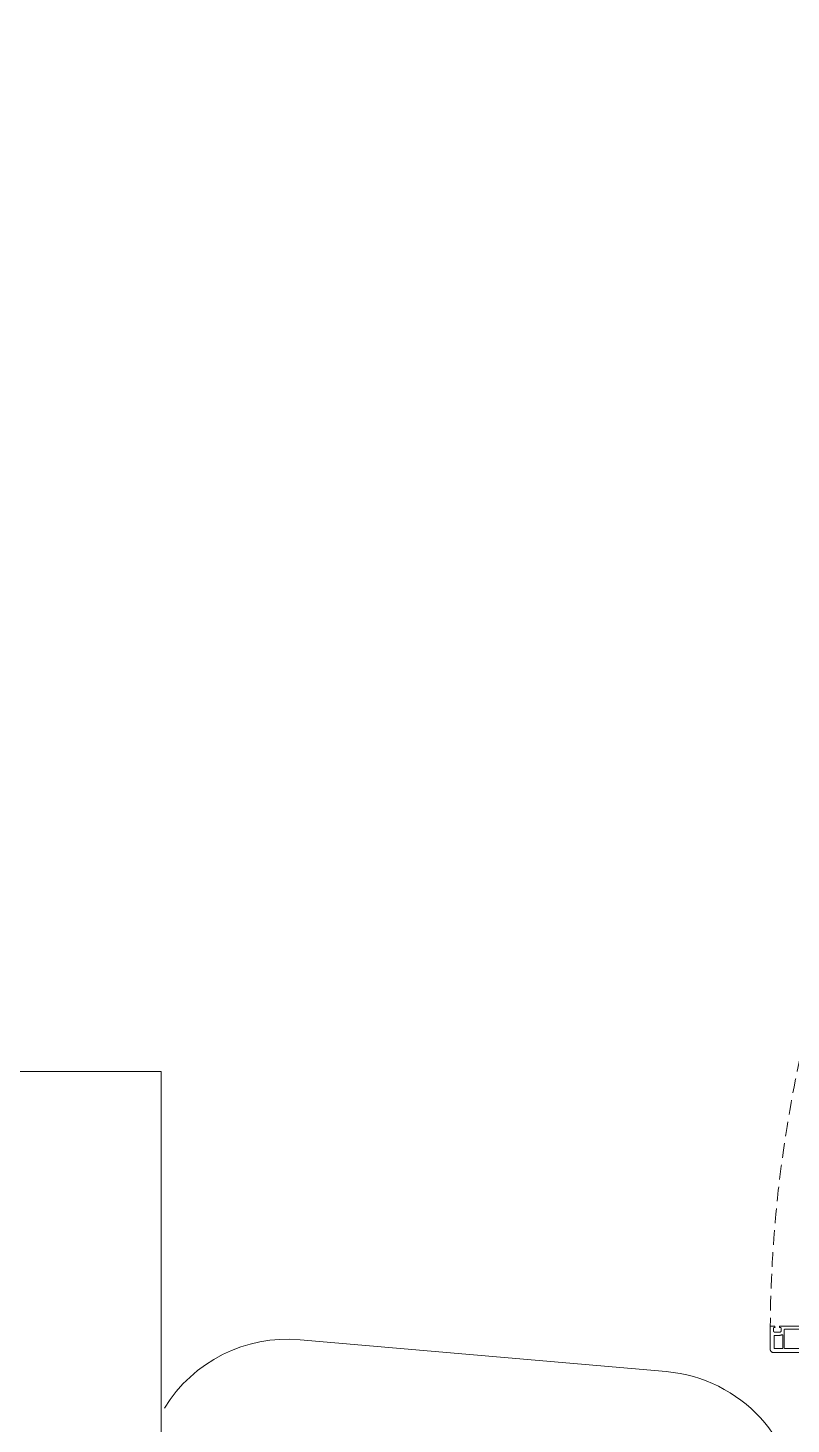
# Model space of a CAD drawing. Header units: millimetres. Extents: x 0 to 145404, y 0 to 194550.
# Drawn here: x 89409 to 89899, y 81850 to 82746 of the extents above; entities that cross this region are included whole.
import ezdxf

# ---------------------------------------------------------------- set-up
doc = ezdxf.new("R2010")
doc.units = ezdxf.units.MM
doc.linetypes.add('HIDDEN2', pattern=[0.1875, 0.125, -0.0625])
doc.layers.add('АР - мебель', color=7, linetype='Continuous', lineweight=9, true_color=0x787878)
doc.layers.add('АР - Окна', color=150, linetype='Continuous', lineweight=9)
doc.layers.add('АР - окна - открывание', color=251, linetype='Continuous', lineweight=5)

# ---------------------------------------------------------------- blocks, each defined once
blk = doc.blocks.new('блок балконный дверной с проходом 750мм')
at = {"layer": 'АР - окна - открывание', "color": 252, "linetype": 'HIDDEN2', "lineweight": 0, "ltscale": 150}
blk.add_lwpolyline([(-56.52, -819.28), (-56.52, -833.33, 0.38888), (-56.06, -833.83), (-55.52, -833.88), (-55.52, -833.28, -0.414214), (-55.02, -832.78), (-53.52, -832.78, -0.414214), (-52.52, -833.78), (-52.52, -836.78, -0.414214), (-53.52, -837.78), (-55.02, -837.78, -0.414214), (-55.52, -837.28), (-55.52, -836.68), (-56.06, -836.72, 0.388876), (-56.52, -837.22), (-56.52, -839.28, 0.414214), (-56.02, -839.78), (-41.52, -839.78, 0.414214), (-39.52, -837.78), (-39.52, -781.28, 0.414214)], format="xyb", dxfattribs=at)
blk.add_lwpolyline([(-56.52, -819.28), (-56.52, -833.33, 0.38888), (-56.06, -833.83), (-55.52, -833.88), (-55.52, -833.28, -0.414214), (-55.02, -832.78), (-53.52, -832.78, -0.414214), (-52.52, -833.78), (-52.52, -836.78, -0.414214), (-53.52, -837.78), (-55.02, -837.78, -0.414214), (-55.52, -837.28), (-55.52, -836.68), (-56.06, -836.72, 0.388876), (-56.52, -837.22), (-56.52, -839.28, 0.414214), (-56.02, -839.78), (-41.52, -839.78, 0.414214), (-39.52, -837.78), (-39.52, -781.28, 0.414214)], format="xyb", dxfattribs=at)
for points in [[(-54.52, -819.28), (-54.52, -830.28, 0.414214), (-54.02, -830.78), (-42.52, -830.78, 0.414214), (-42.02, -830.28), (-42.02, -818.08, 0.414214), (-42.52, -817.58), (-54.27, -817.58, 0.540575), (-54.72, -818.28, -0.103244)], [(-50.46, -831.58, 0.57189), (-50.89, -832.32, -0.127479), (-50.52, -833.78), (-50.52, -836.78, 0.414214), (-50.02, -837.28), (-42.52, -837.28, 0.414214), (-42.02, -836.78), (-42.02, -832.08, 0.414214), (-42.52, -831.58)]]:
    blk.add_lwpolyline(points, format="xyb", close=True, dxfattribs=at)
at = {"layer": 'АР - окна - открывание', "color": 252, "linetype": 'HIDDEN2', "lineweight": 0, "ltscale": 75}
blk.add_arc((-50.51, 0), 839.78, 180, 270, dxfattribs=at)
blk = doc.blocks.new('ОГ78_на2персон_стол800х800')
for p, q in [((400, 0), (400, -800)), ((489.16, -627.7), (724.44, -607.25)), ((400, -800), (-400, -800))]:
    blk.add_line(p, q)
for centre, start, end in [((716.39, -514.73), 274.96974, 0), ((481.11, -535.19), 211.59303, 274.96974)]:
    blk.add_arc(centre, 92.87, start, end)
blk = doc.blocks.new('Квартира 1С 3450 тип 9-1')
at = {"layer": 'АР - мебель', "rotation": 180}
blk.add_blockref('ОГ78_на2персон_стол800х800', (-5369.02, 230), dxfattribs=at)
at = {"layer": 'АР - Окна', "xscale": -1, "rotation": 90}
blk.add_blockref('блок балконный дверной с проходом 750мм', (-7000, 810), dxfattribs=at)
blk = doc.blocks.new('V_Section_3')
blk.add_blockref('Квартира 1С 3450 тип 9-1', (7150, -22300))

msp = doc.modelspace()

# ---------------------------------------------------------------- block references
at = {"xscale": -1}
msp.add_blockref('V_Section_3', (90875.46, 103346.11, 0), dxfattribs=at)

doc.saveas('drawing.dxf')
